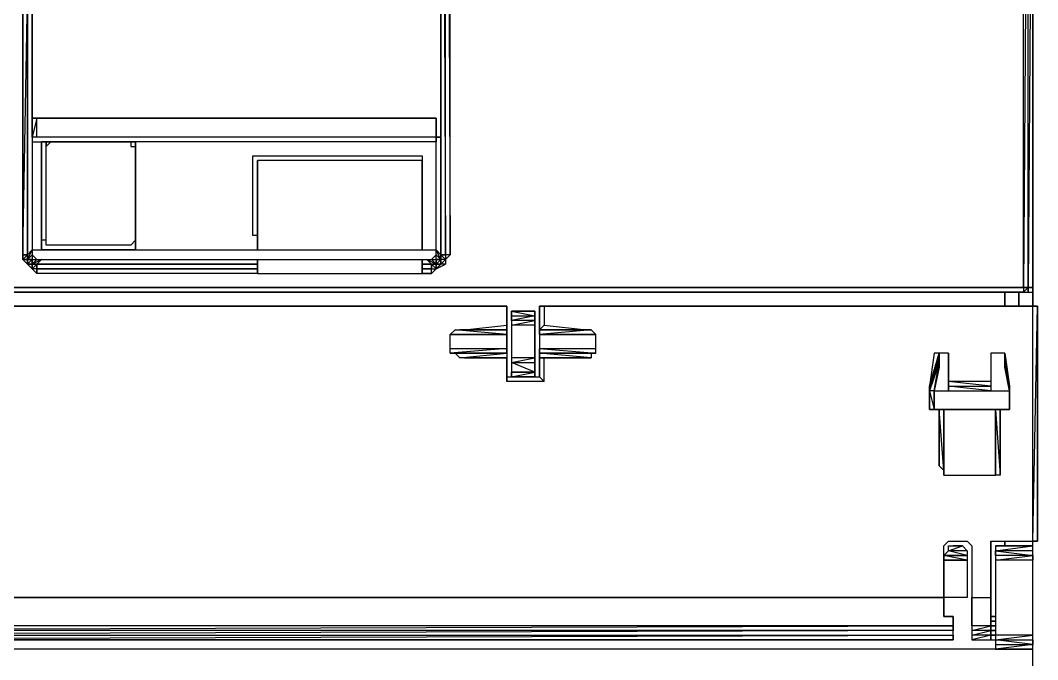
# Model space of a CAD drawing. Extents: x 0 to 106, y 0 to 161.
# Drawn here: x 38.6 to 105.7, y 26.6 to 68.8 of the extents above; entities that cross this region are included whole.
import ezdxf

# ---------------------------------------------------------------- set-up
doc = ezdxf.new("R2010")
doc.units = 0

# ---------------------------------------------------------------- blocks, each defined once
blk = doc.blocks.new('cvs-1')
at = {"flags": 128}
for points in [[(-24220.615, 27706.194), (-24220.615, 27662.759), (-24220.925, 27662.759), (-24221.235, 27662.759), (-24325.403, 27662.759), (-24325.712, 27662.759), (-24326.022, 27662.759), (-24326.022, 27706.194)], [(-24220.925, 27662.449), (-24220.615, 27662.449), (-24220.615, 27662.759), (-24220.615, 27750.559), (-24221.544, 27750.559)], [(-24325.403, 27662.759), (-24221.235, 27662.759), (-24221.235, 27706.194)], [(-24259.056, 27664.928), (-24259.056, 27737.837)], [(-24271.778, 27663.689), (-24286.342, 27663.689), (-24286.652, 27663.999), (-24286.962, 27664.309), (-24287.271, 27664.618), (-24287.271, 27664.928), (-24287.271, 27682.007), (-24323.853, 27682.007), (-24323.853, 27706.194), (-24325.403, 27706.194)], [(-24220.615, 27662.759), (-24220.615, 27706.194), (-24220.925, 27706.194), (-24221.235, 27706.194)], [(-24259.676, 27672.693), (-24259.676, 27682.007), (-24286.652, 27682.007)], [(-24259.676, 27672.693), (-24259.676, 27682.007)], [(-24259.985, 27672.383), (-24259.985, 27672.693), (-24259.985, 27673.932), (-24286.652, 27673.932), (-24286.652, 27672.383), (-24286.652, 27665.238)], [(-24286.342, 27672.693), (-24286.342, 27673.932), (-24259.985, 27673.932), (-24286.652, 27673.932), (-24286.652, 27672.693)], [(-24259.985, 27673.932), (-24259.985, 27672.693), (-24286.342, 27672.693), (-24286.652, 27672.693), (-24286.652, 27672.383), (-24286.032, 27672.383)], [(-24286.652, 27672.693), (-24286.652, 27673.932)], [(-24285.722, 27665.876), (-24286.032, 27665.876), (-24286.032, 27672.383), (-24279.835, 27672.383), (-24279.835, 27668.975)], [(-24260.915, 27665.238), (-24259.985, 27665.238), (-24259.985, 27672.383), (-24279.835, 27672.383), (-24279.835, 27665.238), (-24279.835, 27672.383), (-24286.032, 27672.383), (-24286.032, 27665.238)], [(-24285.722, 27672.073), (-24285.722, 27672.383)], [(-24271.778, 27666.186), (-24272.088, 27666.186), (-24272.088, 27671.454), (-24260.915, 27671.454), (-24260.915, 27666.186)], [(-24272.088, 27666.186), (-24272.088, 27671.454), (-24260.915, 27671.454), (-24260.915, 27671.144)], [(-24260.915, 27671.144), (-24271.778, 27671.144)], [(-24286.652, 27665.238), (-24286.032, 27665.238), (-24286.032, 27665.876)], [(-24286.652, 27664.618), (-24286.962, 27664.618), (-24287.271, 27664.618), (-24286.962, 27664.928)], [(-24286.962, 27664.928), (-24287.271, 27664.928), (-24287.271, 27664.618), (-24286.962, 27664.618), (-24286.962, 27664.309), (-24286.962, 27664.618)], [(-24286.962, 27664.618), (-24286.962, 27664.928)], [(-24286.652, 27665.238), (-24259.985, 27665.238)], [(-24286.652, 27664.618), (-24286.652, 27664.309), (-24286.342, 27664.618), (-24286.032, 27664.618), (-24286.652, 27664.309), (-24286.342, 27664.309), (-24286.032, 27664.618), (-24260.605, 27664.618), (-24260.295, 27664.309), (-24259.985, 27664.309), (-24260.605, 27664.618), (-24260.295, 27664.618), (-24259.985, 27664.928), (-24259.985, 27665.238), (-24259.676, 27664.928), (-24259.366, 27664.618)], [(-24279.835, 27665.238), (-24271.778, 27665.238)], [(-24259.676, 27664.309), (-24259.366, 27664.618), (-24259.676, 27664.928), (-24259.676, 27664.618)], [(-24286.652, 27664.309), (-24286.962, 27664.309)], [(-24286.652, 27664.309), (-24286.652, 27663.999)], [(-24286.652, 27663.999), (-24286.342, 27664.309), (-24286.652, 27664.309)], [(-24286.342, 27664.309), (-24286.342, 27663.999), (-24286.342, 27663.689)], [(-24286.342, 27663.999), (-24286.342, 27664.309)], [(-24260.295, 27663.689), (-24260.295, 27663.999), (-24260.915, 27663.999), (-24260.295, 27663.999), (-24260.295, 27664.309), (-24260.915, 27664.309), (-24260.295, 27664.309), (-24259.985, 27664.309), (-24259.985, 27663.999), (-24259.985, 27664.309)], [(-24260.295, 27664.309), (-24260.915, 27664.309)], [(-24260.295, 27663.689), (-24259.985, 27663.999), (-24259.366, 27664.309), (-24259.676, 27664.309), (-24259.985, 27663.999), (-24259.676, 27664.309), (-24259.985, 27664.309), (-24259.676, 27664.309)], [(-24259.985, 27664.309), (-24259.985, 27664.618)], [(-24271.778, 27663.689), (-24260.915, 27663.689)], [(-24271.778, 27663.689), (-24260.915, 27663.689)], [(-24325.712, 27662.759), (-24325.712, 27662.449), (-24325.403, 27662.449), (-24221.235, 27662.449), (-24220.925, 27662.449), (-24220.925, 27662.759)], [(-24221.235, 27662.759), (-24221.235, 27662.449), (-24325.403, 27662.449), (-24325.403, 27662.759)], [(-24220.925, 27662.449), (-24220.615, 27662.449), (-24220.615, 27662.759)], [(-24222.474, 27661.52), (-24222.474, 27662.449)], [(-24222.474, 27662.449), (-24222.474, 27662.14), (-24222.474, 27661.52)], [(-24220.615, 27638.882), (-24223.094, 27638.882), (-24323.543, 27638.882)], [(-24325.712, 27661.52), (-24255.338, 27661.52), (-24255.338, 27659.661), (-24255.338, 27658.731), (-24255.338, 27656.872), (-24253.169, 27656.872), (-24252.859, 27656.562), (-24255.338, 27656.562), (-24255.338, 27658.111), (-24258.126, 27658.111), (-24258.436, 27658.111), (-24258.746, 27658.421), (-24259.056, 27658.421), (-24259.056, 27658.731), (-24259.056, 27659.661), (-24258.746, 27659.971), (-24258.436, 27659.971), (-24258.126, 27659.971), (-24255.338, 27660.28), (-24255.338, 27661.52), (-24325.712, 27661.52)], [(-24255.338, 27659.661), (-24255.338, 27661.52)], [(-24226.502, 27645.079), (-24226.502, 27645.699), (-24226.192, 27646.009), (-24225.573, 27646.009), (-24225.263, 27646.009), (-24224.953, 27646.009), (-24224.643, 27645.699), (-24224.643, 27645.079), (-24224.643, 27642.29), (-24223.404, 27642.29), (-24223.404, 27646.009), (-24220.615, 27646.009), (-24220.615, 27661.52), (-24252.859, 27661.52), (-24253.169, 27661.52), (-24253.169, 27659.661), (-24253.169, 27658.731), (-24253.169, 27656.872), (-24253.169, 27658.731), (-24253.169, 27658.421), (-24249.45, 27658.421)], [(-24220.615, 27661.52), (-24252.859, 27661.52)], [(-24223.404, 27646.009), (-24220.615, 27646.009), (-24220.305, 27646.009), (-24220.305, 27661.52)], [(-24220.305, 27661.52), (-24220.615, 27661.52)], [(-24220.305, 27661.52), (-24220.615, 27661.52)], [(-24253.478, 27660.59), (-24253.478, 27660.9), (-24255.028, 27660.59), (-24255.028, 27660.9), (-24255.028, 27661.21), (-24253.478, 27660.9), (-24253.478, 27661.21), (-24255.028, 27661.21)], [(-24255.028, 27660.9), (-24253.478, 27660.9)], [(-24253.478, 27661.21), (-24253.478, 27656.872)], [(-24255.338, 27659.971), (-24258.126, 27659.971), (-24255.338, 27659.971), (-24255.338, 27660.28)], [(-24253.478, 27660.28), (-24255.028, 27660.28), (-24255.028, 27658.111), (-24255.028, 27657.802), (-24253.478, 27658.111), (-24255.028, 27658.111)], [(-24253.478, 27657.802), (-24253.478, 27658.111), (-24253.478, 27660.28), (-24253.478, 27660.59)], [(-24252.859, 27660.28), (-24250.07, 27659.971), (-24253.169, 27659.971)], [(-24259.056, 27658.731), (-24255.338, 27658.731), (-24255.338, 27659.661), (-24259.056, 27659.661)], [(-24255.338, 27658.731), (-24255.338, 27656.872), (-24255.338, 27656.562)], [(-24253.169, 27658.731), (-24249.45, 27658.421), (-24249.45, 27658.731)], [(-24259.056, 27658.421), (-24255.338, 27658.421), (-24258.746, 27658.421), (-24255.338, 27658.421)], [(-24253.169, 27658.111), (-24253.169, 27658.421)], [(-24252.859, 27656.562), (-24252.859, 27658.111)], [(-24223.404, 27656.562), (-24226.192, 27656.562), (-24226.192, 27658.421), (-24227.122, 27658.421), (-24227.432, 27656.252), (-24227.432, 27654.703), (-24226.812, 27654.703), (-24226.812, 27650.985), (-24226.502, 27650.675), (-24226.502, 27650.365), (-24223.094, 27650.365), (-24223.094, 27654.703)], [(-24227.122, 27654.703), (-24227.122, 27655.942), (-24227.432, 27655.942), (-24226.812, 27658.421), (-24227.432, 27656.252), (-24226.812, 27658.421), (-24227.122, 27658.421)], [(-24226.812, 27658.421), (-24226.812, 27658.111), (-24226.812, 27657.802), (-24226.812, 27657.492), (-24227.122, 27655.942), (-24227.122, 27654.703), (-24227.122, 27655.942), (-24226.192, 27655.942), (-24226.192, 27658.421), (-24226.192, 27655.942), (-24226.192, 27656.252)], [(-24226.192, 27655.942), (-24223.404, 27655.942), (-24222.164, 27655.942), (-24222.474, 27657.492), (-24222.474, 27657.802), (-24222.474, 27658.111), (-24222.474, 27658.421), (-24223.404, 27658.421), (-24223.404, 27655.942), (-24226.192, 27656.252), (-24223.404, 27656.252), (-24226.192, 27656.562), (-24226.192, 27656.252), (-24223.404, 27656.252)], [(-24223.404, 27658.421), (-24223.404, 27655.942)], [(-24222.474, 27658.111), (-24222.164, 27655.942), (-24222.474, 27657.802), (-24222.164, 27655.942), (-24222.474, 27658.421)], [(-24222.164, 27655.942), (-24222.164, 27656.252), (-24222.474, 27658.421)], [(-24255.028, 27657.802), (-24255.028, 27657.182), (-24253.478, 27657.182), (-24255.028, 27657.182)], [(-24226.812, 27657.492), (-24227.122, 27655.942), (-24226.812, 27657.802), (-24227.432, 27655.942)], [(-24222.784, 27654.703), (-24222.164, 27654.703), (-24222.164, 27655.942), (-24222.164, 27654.703), (-24222.164, 27655.942), (-24222.164, 27654.703), (-24222.164, 27655.942), (-24222.164, 27654.703), (-24222.164, 27655.942), (-24222.164, 27654.703), (-24222.164, 27655.942), (-24222.164, 27654.703), (-24222.164, 27655.942), (-24222.474, 27657.492)], [(-24255.028, 27656.872), (-24253.478, 27657.182), (-24253.478, 27656.872), (-24255.028, 27656.872), (-24255.028, 27657.182), (-24253.478, 27657.182)], [(-24227.432, 27654.703), (-24226.812, 27654.703), (-24227.122, 27654.703), (-24222.164, 27654.703), (-24222.784, 27654.703), (-24226.812, 27654.703)], [(-24227.432, 27654.703), (-24226.812, 27654.703)], [(-24226.502, 27654.703), (-24223.094, 27654.703), (-24222.784, 27654.703)], [(-24223.094, 27654.703), (-24223.094, 27650.365)], [(-24222.784, 27654.703), (-24222.784, 27650.985)], [(-24222.164, 27654.703), (-24222.784, 27654.703)], [(-24222.784, 27654.703), (-24222.164, 27654.703)], [(-24226.502, 27641.051), (-24226.502, 27642.29), (-24323.234, 27642.29), (-24323.234, 27646.009), (-24323.234, 27642.29), (-24226.502, 27642.29), (-24226.502, 27645.079), (-24226.502, 27645.699), (-24226.192, 27646.009), (-24225.573, 27646.009), (-24225.263, 27646.009), (-24224.953, 27646.009), (-24224.643, 27645.699), (-24224.643, 27645.079), (-24224.643, 27642.29), (-24224.643, 27640.431), (-24224.643, 27640.121), (-24224.643, 27639.811), (-24224.643, 27639.501), (-24223.404, 27639.501)], [(-24222.474, 27645.699), (-24222.474, 27646.009)], [(-24222.474, 27646.009), (-24222.474, 27645.699)], [(-24220.615, 27645.699), (-24220.615, 27646.009)], [(-24220.615, 27645.699), (-24220.615, 27646.009)], [(-24220.615, 27631.737), (-24220.615, 27634.234), (-24220.615, 27638.882), (-24220.615, 27639.192), (-24220.615, 27639.501), (-24220.615, 27639.811), (-24220.615, 27644.769), (-24220.615, 27645.079), (-24220.615, 27645.389), (-24220.615, 27645.699), (-24223.094, 27645.699), (-24223.094, 27645.389), (-24223.094, 27645.079), (-24223.094, 27644.769), (-24223.094, 27639.811), (-24223.094, 27639.501), (-24223.094, 27639.192), (-24223.094, 27638.882), (-24323.543, 27638.882), (-24323.543, 27639.501)], [(-24226.502, 27645.079), (-24224.953, 27645.079), (-24224.953, 27644.769), (-24224.953, 27642.29), (-24226.502, 27642.29), (-24226.502, 27644.769), (-24226.502, 27645.079), (-24226.192, 27645.389)], [(-24226.192, 27645.699), (-24225.263, 27645.699), (-24225.883, 27645.699), (-24225.573, 27645.699)], [(-24220.615, 27645.079), (-24220.615, 27645.389), (-24223.094, 27645.389)], [(-24220.615, 27645.389), (-24220.615, 27645.699)], [(-24226.502, 27645.079), (-24224.953, 27645.079)], [(-24226.502, 27645.079), (-24226.502, 27644.769), (-24224.953, 27644.769), (-24226.502, 27644.769)], [(-24224.953, 27645.079), (-24224.953, 27642.29)], [(-24223.094, 27645.079), (-24223.094, 27644.769)], [(-24223.094, 27644.769), (-24223.094, 27639.811)], [(-24220.615, 27639.501), (-24220.615, 27639.811), (-24220.615, 27644.769)], [(-24224.643, 27640.431), (-24224.643, 27642.29), (-24223.404, 27642.29), (-24223.404, 27640.431), (-24223.404, 27640.121), (-24224.643, 27640.121), (-24224.643, 27639.811), (-24223.404, 27640.121), (-24223.404, 27639.811), (-24224.643, 27639.811), (-24224.643, 27639.501), (-24223.404, 27639.501), (-24223.404, 27639.811), (-24224.643, 27639.501)], [(-24223.404, 27640.741), (-24223.404, 27641.051), (-24223.094, 27641.051), (-24223.404, 27641.051)], [(-24223.404, 27639.811), (-24223.404, 27640.121), (-24223.094, 27640.121), (-24223.404, 27640.121), (-24223.404, 27640.431), (-24223.094, 27640.431), (-24223.404, 27640.431), (-24223.404, 27640.741)], [(-24323.543, 27640.431), (-24323.234, 27640.431), (-24323.234, 27640.121), (-24225.883, 27640.431), (-24225.883, 27640.121), (-24323.234, 27640.121), (-24323.234, 27639.811)], [(-24323.234, 27639.501), (-24225.883, 27639.811), (-24225.883, 27639.501), (-24323.234, 27639.501), (-24323.234, 27639.811), (-24225.883, 27639.811), (-24225.883, 27640.121), (-24323.234, 27639.811), (-24323.543, 27639.811), (-24323.234, 27639.501), (-24323.543, 27639.501)], [(-24223.404, 27639.811), (-24223.404, 27639.501), (-24223.094, 27639.501)], [(-24223.094, 27639.501), (-24223.094, 27639.192), (-24220.615, 27639.192)], [(-24224.643, 27634.234), (-24220.615, 27634.234), (-24220.615, 27638.882)], [(-24223.094, 27639.192), (-24223.094, 27638.882)]]:
    blk.add_lwpolyline(points, dxfattribs=at)
for points in [[(-24259.985, 27738.147), (-24259.676, 27737.837), (-24259.366, 27664.928), (-24259.366, 27737.837), (-24259.056, 27664.928), (-24259.366, 27664.928), (-24259.676, 27664.928), (-24259.676, 27737.837), (-24259.676, 27737.527), (-24259.676, 27737.837), (-24259.985, 27737.837)], [(-24259.676, 27737.837), (-24259.676, 27664.928), (-24259.676, 27737.837)], [(-24221.235, 27662.759), (-24220.925, 27662.759), (-24220.925, 27706.194), (-24221.235, 27662.759)], [(-24220.925, 27662.759), (-24220.615, 27662.759), (-24220.615, 27706.194), (-24220.925, 27662.759)], [(-24287.271, 27682.007), (-24287.271, 27664.928), (-24286.962, 27682.007)], [(-24286.962, 27682.007), (-24286.962, 27664.928), (-24286.962, 27673.623)], [(-24286.652, 27672.693), (-24286.652, 27682.007)], [(-24286.652, 27673.932), (-24286.652, 27672.693)], [(-24286.652, 27672.693), (-24286.652, 27673.932), (-24286.342, 27673.932), (-24286.652, 27672.693)], [(-24259.985, 27673.932), (-24259.985, 27672.693), (-24259.985, 27673.932)], [(-24259.985, 27673.932), (-24259.985, 27672.693), (-24259.985, 27673.932), (-24259.985, 27672.383)], [(-24286.032, 27665.238), (-24286.032, 27672.383), (-24286.032, 27665.876), (-24286.032, 27665.238), (-24279.835, 27665.238)], [(-24285.722, 27672.073), (-24285.722, 27672.383)], [(-24280.145, 27672.383), (-24280.145, 27672.073), (-24279.835, 27672.073), (-24279.835, 27665.876), (-24280.145, 27665.548), (-24285.412, 27665.548), (-24285.722, 27665.548), (-24285.722, 27665.876), (-24285.722, 27672.073), (-24285.412, 27672.383)], [(-24279.835, 27665.876), (-24280.145, 27665.548), (-24285.412, 27665.548), (-24285.722, 27665.548), (-24285.722, 27665.876), (-24285.722, 27672.073), (-24285.412, 27672.383), (-24280.145, 27672.383), (-24280.145, 27672.073), (-24279.835, 27672.073)], [(-24259.676, 27672.693), (-24259.985, 27672.693)], [(-24271.778, 27665.238), (-24271.778, 27671.144)], [(-24260.915, 27671.144), (-24260.915, 27665.238)], [(-24287.271, 27664.928), (-24286.962, 27664.928)], [(-24286.962, 27664.928), (-24286.652, 27665.238)], [(-24286.652, 27665.238), (-24286.652, 27664.928), (-24286.962, 27664.618)], [(-24286.962, 27664.618), (-24286.962, 27664.309), (-24286.652, 27663.999), (-24286.652, 27664.309), (-24286.652, 27664.618), (-24286.962, 27664.618), (-24286.652, 27664.618), (-24286.962, 27664.309), (-24286.652, 27664.309), (-24286.652, 27664.618), (-24286.962, 27664.618), (-24286.962, 27664.928)], [(-24286.652, 27664.928), (-24286.652, 27664.618), (-24286.342, 27664.618)], [(-24259.676, 27664.618), (-24259.985, 27665.238), (-24259.676, 27664.928), (-24259.676, 27664.618)], [(-24259.985, 27664.618), (-24259.985, 27664.928), (-24259.676, 27664.618), (-24259.985, 27664.618)], [(-24259.676, 27664.928), (-24259.676, 27664.618), (-24259.676, 27664.928)], [(-24259.676, 27664.309), (-24259.366, 27664.618), (-24259.676, 27664.618), (-24259.676, 27664.928), (-24259.366, 27664.928), (-24259.366, 27664.618), (-24259.366, 27664.309)], [(-24259.366, 27664.618), (-24259.056, 27664.928), (-24259.366, 27664.618)], [(-24287.271, 27664.618), (-24286.962, 27664.618)], [(-24286.342, 27664.309), (-24286.652, 27664.309), (-24286.342, 27664.309), (-24286.652, 27664.309), (-24286.342, 27664.309)], [(-24286.342, 27664.309), (-24286.652, 27664.309)], [(-24286.342, 27664.309), (-24271.778, 27664.309)], [(-24286.342, 27664.309), (-24271.778, 27664.309)], [(-24271.778, 27663.689), (-24271.778, 27664.618)], [(-24260.915, 27664.618), (-24260.915, 27663.689)], [(-24259.985, 27664.309), (-24260.295, 27664.618), (-24259.985, 27664.618), (-24259.985, 27664.309)], [(-24259.985, 27664.309), (-24260.295, 27664.309), (-24260.295, 27663.999), (-24260.295, 27664.309)], [(-24259.985, 27664.309), (-24260.295, 27664.309), (-24259.985, 27663.999)], [(-24259.985, 27664.618), (-24259.676, 27664.618), (-24259.985, 27664.309), (-24259.676, 27664.618)], [(-24259.985, 27664.309), (-24259.985, 27663.999)], [(-24259.985, 27664.309), (-24259.985, 27663.999)], [(-24259.676, 27664.309), (-24259.676, 27664.618), (-24259.676, 27664.309)], [(-24259.676, 27664.309), (-24259.676, 27664.618), (-24259.676, 27664.309)], [(-24286.652, 27663.999), (-24286.342, 27663.689), (-24286.342, 27663.999)], [(-24286.342, 27663.999), (-24271.778, 27663.999)], [(-24260.915, 27663.689), (-24260.295, 27663.689)], [(-24259.985, 27663.999), (-24260.295, 27663.689), (-24260.295, 27663.999), (-24259.985, 27663.999)], [(-24221.235, 27662.449), (-24220.925, 27662.449), (-24220.925, 27662.759), (-24221.235, 27662.449)], [(-24220.925, 27662.449), (-24220.925, 27662.759), (-24220.925, 27662.449)], [(-24220.615, 27662.759), (-24220.615, 27661.52)], [(-24222.474, 27661.52), (-24222.474, 27662.449)], [(-24221.544, 27661.52), (-24221.544, 27662.449)], [(-24325.712, 27661.52), (-24255.338, 27661.52)], [(-24325.712, 27661.52), (-24255.338, 27661.52)], [(-24253.169, 27661.52), (-24252.859, 27661.52), (-24252.859, 27660.28), (-24253.169, 27659.971), (-24253.169, 27659.661)], [(-24220.615, 27661.52), (-24252.859, 27661.52), (-24220.615, 27661.52)], [(-24220.615, 27661.52), (-24252.859, 27661.52)], [(-24220.615, 27661.52), (-24252.859, 27661.52)], [(-24220.305, 27661.52), (-24220.305, 27646.009), (-24220.615, 27646.009)], [(-24220.615, 27661.52), (-24220.305, 27661.52)], [(-24220.305, 27661.52), (-24220.615, 27661.52)], [(-24220.305, 27661.52), (-24220.305, 27646.009)], [(-24220.305, 27646.009), (-24220.305, 27661.52)], [(-24255.028, 27657.182), (-24255.028, 27656.872), (-24253.478, 27656.872), (-24253.478, 27657.182), (-24253.478, 27657.802), (-24253.478, 27658.111), (-24253.478, 27660.28), (-24253.478, 27660.59), (-24253.478, 27660.9), (-24253.478, 27661.21), (-24255.028, 27661.21), (-24255.028, 27660.9), (-24255.028, 27660.59), (-24255.028, 27660.28), (-24255.028, 27658.111), (-24255.028, 27657.802)], [(-24255.028, 27661.21), (-24253.478, 27661.21)], [(-24253.478, 27660.59), (-24255.028, 27660.59), (-24255.028, 27660.28)], [(-24255.338, 27659.661), (-24259.056, 27659.661)], [(-24255.338, 27659.661), (-24258.746, 27659.971), (-24255.338, 27659.971), (-24255.338, 27659.661)], [(-24255.338, 27659.971), (-24258.436, 27659.971), (-24255.338, 27659.971)], [(-24249.45, 27659.661), (-24249.76, 27659.971), (-24253.169, 27659.971), (-24249.76, 27659.971), (-24253.169, 27659.661), (-24253.169, 27658.731), (-24249.45, 27658.731)], [(-24249.76, 27659.971), (-24253.169, 27659.971), (-24250.07, 27659.971), (-24249.76, 27659.971)], [(-24249.45, 27659.661), (-24253.169, 27659.661), (-24249.45, 27659.661), (-24253.169, 27659.661)], [(-24255.338, 27658.731), (-24259.056, 27658.421), (-24255.338, 27658.421)], [(-24258.436, 27658.111), (-24255.338, 27658.421), (-24255.338, 27658.111)], [(-24255.338, 27658.111), (-24258.126, 27658.111)], [(-24249.45, 27658.421), (-24253.169, 27658.421), (-24249.76, 27658.421)], [(-24253.169, 27658.421), (-24249.76, 27658.421), (-24249.76, 27658.111)], [(-24249.76, 27658.111), (-24250.07, 27658.111), (-24253.169, 27658.111)], [(-24250.07, 27658.111), (-24252.859, 27658.111), (-24253.169, 27658.111)], [(-24226.812, 27658.111), (-24227.432, 27655.942)], [(-24222.164, 27656.252), (-24222.474, 27658.421)], [(-24222.164, 27655.942), (-24222.474, 27658.111)], [(-24255.028, 27657.802), (-24253.478, 27657.802), (-24253.478, 27657.182), (-24255.028, 27657.802)], [(-24227.432, 27654.703), (-24227.432, 27655.942), (-24227.432, 27656.252)], [(-24222.164, 27656.252), (-24222.164, 27654.703)], [(-24227.432, 27654.703), (-24227.432, 27655.942), (-24227.432, 27654.703)], [(-24227.122, 27654.703), (-24227.432, 27654.703), (-24227.432, 27655.942)], [(-24222.164, 27654.703), (-24222.164, 27655.942), (-24222.164, 27654.703)], [(-24227.432, 27654.703), (-24226.812, 27654.703)], [(-24226.812, 27654.703), (-24227.432, 27654.703)], [(-24226.812, 27654.703), (-24226.812, 27650.985)], [(-24226.502, 27650.675), (-24226.812, 27654.703), (-24226.502, 27654.703), (-24226.502, 27650.675)], [(-24226.502, 27654.703), (-24226.502, 27650.365)], [(-24223.094, 27650.365), (-24223.094, 27654.703)], [(-24223.094, 27654.703), (-24222.784, 27650.365), (-24223.094, 27650.365)], [(-24222.784, 27654.703), (-24222.784, 27650.365), (-24222.784, 27650.675), (-24222.784, 27654.703), (-24222.784, 27650.675), (-24222.784, 27650.985)], [(-24222.164, 27654.703), (-24222.784, 27654.703)], [(-24222.164, 27654.703), (-24222.784, 27654.703)], [(-24223.404, 27646.009), (-24223.404, 27641.051), (-24223.404, 27640.741), (-24223.404, 27640.431), (-24223.404, 27640.121), (-24223.404, 27640.431), (-24223.404, 27642.29)], [(-24222.474, 27645.699), (-24222.474, 27646.009)], [(-24226.192, 27645.389), (-24225.263, 27645.699), (-24224.953, 27645.389), (-24224.953, 27645.079)], [(-24225.263, 27645.699), (-24224.953, 27645.389), (-24226.192, 27645.389), (-24226.192, 27645.699), (-24225.883, 27645.699), (-24225.573, 27645.699)], [(-24225.883, 27645.699), (-24225.263, 27645.699), (-24225.573, 27645.699)], [(-24223.094, 27645.699), (-24223.094, 27645.389), (-24220.615, 27645.699)], [(-24220.615, 27645.699), (-24223.094, 27645.699)], [(-24220.615, 27645.079), (-24223.094, 27645.079), (-24223.094, 27645.389), (-24220.615, 27645.079)], [(-24226.502, 27645.079), (-24224.953, 27645.079)], [(-24224.953, 27645.079), (-24224.953, 27644.769), (-24226.502, 27645.079)], [(-24226.502, 27645.079), (-24226.502, 27641.051), (-24226.502, 27642.29)], [(-24224.953, 27642.29), (-24226.502, 27642.29), (-24226.502, 27644.769), (-24224.953, 27644.769)], [(-24223.094, 27644.769), (-24220.615, 27645.079), (-24220.615, 27644.769)], [(-24226.502, 27641.051), (-24225.883, 27641.051), (-24225.883, 27640.431), (-24323.234, 27640.431), (-24323.234, 27642.29), (-24323.234, 27640.431), (-24323.234, 27640.121), (-24323.234, 27639.811), (-24323.234, 27639.501), (-24225.883, 27639.501), (-24225.883, 27639.811), (-24225.883, 27640.121), (-24225.883, 27640.431), (-24225.883, 27641.051)], [(-24223.404, 27641.051), (-24223.094, 27641.051)], [(-24223.404, 27640.741), (-24223.094, 27640.741)], [(-24224.643, 27640.431), (-24224.643, 27640.121), (-24223.404, 27640.431)], [(-24223.404, 27639.811), (-24223.404, 27640.121), (-24223.404, 27639.811), (-24223.404, 27639.501), (-24223.404, 27639.811)], [(-24223.404, 27639.811), (-24223.094, 27639.811)], [(-24223.094, 27639.811), (-24223.094, 27639.501), (-24220.615, 27639.811)], [(-24223.094, 27639.501), (-24220.615, 27639.501), (-24220.615, 27639.192), (-24223.094, 27639.501)], [(-24220.615, 27638.882), (-24220.615, 27639.192), (-24223.094, 27638.882)], [(-24223.094, 27638.882), (-24220.615, 27638.882)]]:
    blk.add_lwpolyline(points, close=True, dxfattribs=at)

msp = doc.modelspace()

# ---------------------------------------------------------------- block references
msp.add_blockref('cvs-1', (24326.022, -27611.578))

doc.saveas('drawing.dxf')
